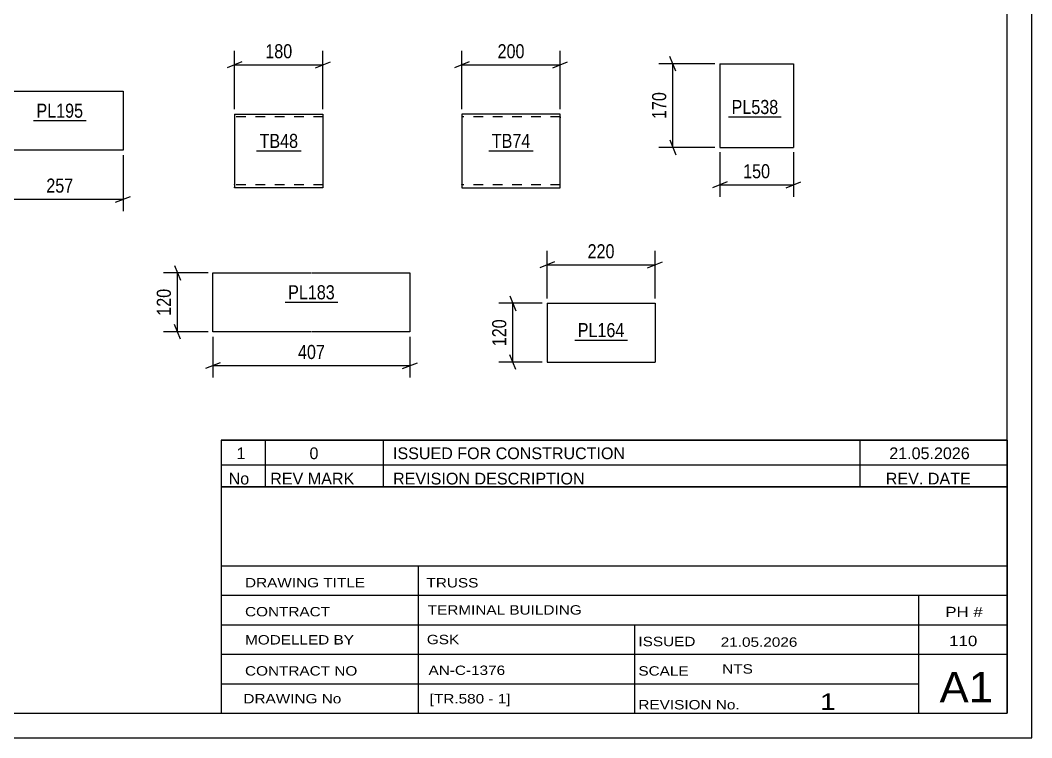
# Model space of a CAD drawing. Header units: millimetres. Extents: x 0 to 420, y 0 to 297.
# Drawn here: x 214.1 to 420, y 0 to 146 of the extents above; entities that cross this region are included whole.
import ezdxf

# ---------------------------------------------------------------- set-up
doc = ezdxf.new("R2010")
doc.units = ezdxf.units.MM
doc.linetypes.add('DXK_LINE_DOT2', pattern=[3.9198, 1.9599, -1.9599])
doc.styles.add('Arial Narrow', font='ARIALN.TTF', dxfattribs={"height": 0.2})

# ---------------------------------------------------------------- blocks, each defined once
blk = doc.blocks.new('Unknown-122572411-1115')
at = {"color": 5, "linetype": 'Continuous'}
for p, q in [((420, 0), (420, 297)), ((415, 5), (415, 292)), ((5, 5), (415, 5)), ((0, 0), (420, 0))]:
    blk.add_line(p, q, dxfattribs=at)
blk = doc.blocks.new('Part-122572411-1847 - 1833')
at = {"color": 2, "linetype": 'Continuous'}
for p, q in [((209.31, 119.59), (209.31, 131.59)), ((209.31, 131.59), (235.05, 131.59)), ((235.05, 131.59), (235.05, 119.59)), ((235.05, 119.59), (209.31, 119.59))]:
    blk.add_line(p, q, dxfattribs=at)
blk = doc.blocks.new('Part-122572411-1889 - 1874')
at = {"color": 2, "linetype": 'Continuous'}
for p, q in [((257.75, 126.94), (257.75, 112.03)), ((257.75, 126.94), (275.75, 126.94)), ((275.75, 126.94), (275.75, 111.94)), ((257.75, 111.94), (257.75, 112.03)), ((275.75, 111.94), (257.75, 111.94))]:
    blk.add_line(p, q, dxfattribs=at)
at = {"color": 7, "linetype": 'DXK_LINE_DOT2'}
for p, q in [((275.75, 126.34), (257.75, 126.34)), ((257.75, 112.54), (257.75, 112.59)), ((275.75, 112.54), (257.75, 112.54)), ((275.75, 112.54), (275.75, 112.59))]:
    blk.add_line(p, q, dxfattribs=at)
blk = doc.blocks.new('Part-122572411-2047 - 2033')
at = {"color": 2, "linetype": 'Continuous'}
for p, q in [((324.03, 126.94), (304.03, 126.94)), ((304.03, 126.94), (304.03, 112.03)), ((324.03, 113.14), (324.03, 126.94)), ((304.03, 112.03), (304.03, 111.94)), ((304.03, 111.94), (324.03, 111.94)), ((324.03, 111.94), (324.03, 113.14))]:
    blk.add_line(p, q, dxfattribs=at)
at = {"color": 7, "linetype": 'DXK_LINE_DOT2'}
for p, q in [((324.03, 126.34), (304.03, 126.34)), ((324.03, 126.34), (324.03, 126.3)), ((324.03, 126.3), (324.03, 126.34)), ((324.03, 126.2), (324.03, 126.3)), ((324.03, 126.3), (324.03, 126.2)), ((304.03, 112.54), (304.03, 112.59)), ((324.03, 112.54), (304.03, 112.54)), ((324.03, 112.59), (324.03, 112.91)), ((324.03, 112.54), (324.03, 112.59))]:
    blk.add_line(p, q, dxfattribs=at)
blk = doc.blocks.new('Part-122572411-3310 - 3296')
at = {"color": 2, "linetype": 'Continuous'}
for p, q in [((356.5, 137.16), (356.5, 120.16)), ((356.5, 137.16), (371.5, 137.16)), ((371.5, 137.16), (371.5, 120.16)), ((356.5, 120.16), (371.5, 120.16))]:
    blk.add_line(p, q, dxfattribs=at)
blk = doc.blocks.new('Part-122572411-7019 - 7018')
at = {"color": 2, "linetype": 'Continuous'}
for p, q in [((253.35, 82.63), (253.35, 94.63)), ((253.35, 94.63), (273.35, 94.63)), ((273.45, 94.63), (293.45, 94.63)), ((293.45, 94.63), (293.45, 82.63)), ((273.35, 82.63), (253.35, 82.63)), ((293.45, 82.63), (273.45, 82.63))]:
    blk.add_line(p, q, dxfattribs=at)
blk = doc.blocks.new('Part-122572411-7029 - 7028')
at = {"color": 2, "linetype": 'Continuous'}
for p, q in [((321.36, 88.42), (321.36, 76.42)), ((321.36, 88.42), (343.32, 88.42)), ((343.32, 88.42), (343.32, 76.42)), ((321.36, 76.42), (343.32, 76.42))]:
    blk.add_line(p, q, dxfattribs=at)
blk = doc.blocks.new('StraightDimension-122572411-1860 - 1833')
at = {"color": 7, "linetype": 'Continuous'}
for p, q in [((209.31, 118.59), (209.31, 107.19)), ((235.05, 118.59), (235.05, 107.19)), ((210.81, 110.19), (207.81, 108.99)), ((209.31, 109.59), (235.05, 109.59)), ((233.55, 108.99), (236.55, 110.19))]:
    blk.add_line(p, q, dxfattribs=at)
at = {"color": 0}
blk.add_wipeout([(225.52, 110.34), (225.52, 114.54), (218.84, 114.54), (218.84, 110.34)], dxfattribs=at)
at = {"color": 3, "style": 'Arial Narrow'}
blk.add_text('257', height=2.863, dxfattribs=at).set_placement((219.44, 110.94))
blk = doc.blocks.new('StraightDimension-122572411-1891 - 1874')
at = {"color": 7, "linetype": 'Continuous'}
for p, q in [((257.75, 127.94), (257.75, 139.79)), ((275.75, 127.94), (275.75, 139.79)), ((259.25, 137.54), (256.25, 136.34)), ((257.75, 136.94), (275.75, 136.94)), ((274.25, 136.34), (277.25, 137.54))]:
    blk.add_line(p, q, dxfattribs=at)
at = {"color": 0}
blk.add_wipeout([(270.1, 137.69), (270.1, 141.89), (263.41, 141.89), (263.41, 137.69)], dxfattribs=at)
at = {"color": 3, "style": 'Arial Narrow'}
blk.add_text('180', height=2.863, dxfattribs=at).set_placement((264.01, 138.29))
blk = doc.blocks.new('StraightDimension-122572411-2050 - 2033')
at = {"color": 7, "linetype": 'Continuous'}
for p, q in [((304.03, 127.94), (304.03, 139.79)), ((324.03, 127.94), (324.03, 139.79)), ((305.53, 137.54), (302.53, 136.34)), ((304.03, 136.94), (324.03, 136.94)), ((322.53, 136.34), (325.53, 137.54))]:
    blk.add_line(p, q, dxfattribs=at)
at = {"color": 0}
blk.add_wipeout([(317.37, 137.69), (317.37, 141.89), (310.68, 141.89), (310.68, 137.69)], dxfattribs=at)
at = {"color": 3, "style": 'Arial Narrow'}
blk.add_text('200', height=2.863, dxfattribs=at).set_placement((311.28, 138.29))
blk = doc.blocks.new('StraightDimension-122572411-3312 - 3296')
at = {"color": 7, "linetype": 'Continuous'}
for p, q in [((356.5, 119.16), (356.5, 110.12)), ((371.5, 119.16), (371.5, 110.12)), ((358, 113.12), (355, 111.92)), ((356.5, 112.52), (371.5, 112.52)), ((370, 111.92), (373, 113.12))]:
    blk.add_line(p, q, dxfattribs=at)
at = {"color": 0}
blk.add_wipeout([(367.34, 113.27), (367.34, 117.47), (360.66, 117.47), (360.66, 113.27)], dxfattribs=at)
at = {"color": 3, "style": 'Arial Narrow'}
blk.add_text('150', height=2.863, dxfattribs=at).set_placement((361.26, 113.87))
blk = doc.blocks.new('StraightDimension-122572411-3323 - 3296')
at = {"color": 7, "linetype": 'Continuous'}
for p, q in [((347.55, 135.66), (346.35, 138.66)), ((355.5, 137.16), (344.1, 137.16)), ((346.95, 120.16), (346.95, 137.16)), ((346.35, 121.66), (347.55, 118.66)), ((355.5, 120.16), (344.1, 120.16))]:
    blk.add_line(p, q, dxfattribs=at)
at = {"color": 0}
blk.add_wipeout([(346.2, 132), (342, 132), (342, 125.32), (346.2, 125.32)], dxfattribs=at)
at = {"color": 3, "style": 'Arial Narrow'}
blk.add_text('170', height=2.863, rotation=90.0002, dxfattribs=at).set_placement((345.6, 125.92))
blk = doc.blocks.new('StraightDimension-122572411-7163 - 7018')
at = {"color": 7, "linetype": 'Continuous'}
for p, q in [((253.35, 81.63), (253.35, 73.33)), ((293.45, 81.63), (293.45, 73.33)), ((254.85, 76.33), (251.85, 75.13)), ((291.95, 75.13), (294.95, 76.33)), ((253.35, 75.73), (293.45, 75.73))]:
    blk.add_line(p, q, dxfattribs=at)
at = {"color": 0}
blk.add_wipeout([(276.75, 76.48), (276.75, 80.68), (270.06, 80.68), (270.06, 76.48)], dxfattribs=at)
at = {"color": 3, "style": 'Arial Narrow'}
blk.add_text('407', height=2.863, dxfattribs=at).set_placement((270.66, 77.08))
blk = doc.blocks.new('StraightDimension-122572411-7159 - 7018')
at = {"color": 7, "linetype": 'Continuous'}
for p, q in [((245.54, 96.13), (246.74, 93.13)), ((252.35, 94.63), (243.29, 94.63)), ((246.14, 82.63), (246.14, 94.63)), ((252.35, 82.63), (243.29, 82.63)), ((246.74, 81.13), (245.54, 84.13))]:
    blk.add_line(p, q, dxfattribs=at)
at = {"color": 0}
blk.add_wipeout([(245.39, 91.97), (241.19, 91.97), (241.19, 85.29), (245.39, 85.29)], dxfattribs=at)
at = {"color": 3, "style": 'Arial Narrow'}
blk.add_text('120', height=2.863, rotation=90.0002, dxfattribs=at).set_placement((244.79, 85.89))
blk = doc.blocks.new('StraightDimension-122572411-7167 - 7028')
at = {"color": 7, "linetype": 'Continuous'}
for p, q in [((313.8, 89.92), (315, 86.92)), ((320.36, 88.42), (311.55, 88.42)), ((314.4, 76.42), (314.4, 88.42)), ((320.36, 76.42), (311.55, 76.42)), ((315, 74.92), (313.8, 77.92))]:
    blk.add_line(p, q, dxfattribs=at)
at = {"color": 0}
blk.add_wipeout([(313.65, 85.76), (309.45, 85.76), (309.45, 79.08), (313.65, 79.08)], dxfattribs=at)
at = {"color": 3, "style": 'Arial Narrow'}
blk.add_text('120', height=2.863, rotation=90.0002, dxfattribs=at).set_placement((313.05, 79.68))
blk = doc.blocks.new('StraightDimension-122572411-7171 - 7028')
at = {"color": 7, "linetype": 'Continuous'}
for p, q in [((321.36, 89.42), (321.36, 99.08)), ((343.32, 89.42), (343.32, 99.08)), ((322.86, 96.83), (319.86, 95.63)), ((341.82, 95.63), (344.82, 96.83)), ((321.36, 96.23), (343.32, 96.23))]:
    blk.add_line(p, q, dxfattribs=at)
at = {"color": 0}
blk.add_wipeout([(335.68, 96.98), (335.68, 101.18), (329, 101.18), (329, 96.98)], dxfattribs=at)
at = {"color": 3, "style": 'Arial Narrow'}
blk.add_text('220', height=2.863, dxfattribs=at).set_placement((329.6, 97.58))
blk = doc.blocks.new('Unknown-122572411-7649')
at = {"color": 7, "linetype": 'Continuous'}
for p, q in [((255, 51.05), (255, 5)), ((255, 51.05), (415, 51.05)), ((415, 51), (415, 5)), ((255, 35), (415, 35)), ((295.14, 35), (295.14, 5)), ((255, 29), (415, 29)), ((397, 5.05), (397, 29.05)), ((255, 23), (415, 23)), ((339.14, 23), (339.14, 5)), ((255, 17), (415, 17)), ((255, 11), (397, 11)), ((255, 5), (415, 5))]:
    blk.add_line(p, q, dxfattribs=at)
at = {"color": 7, "style": 'Arial Narrow'}
for s, height, width, p in [('DRAWING TITLE', 1.9089, 1.425378, (259.88, 30.61)), ('TRUSS', 1.909, 1.425378, (296.81, 30.59)), ('TERMINAL BUILDING', 1.9089, 1.425378, (297.06, 25.07)), ('CONTRACT', 1.909, 1.425378, (259.88, 24.71)), ('MODELLED BY', 1.9089, 1.425378, (259.88, 18.98)), ('GSK', 1.909, 1.425378, (296.88, 19.04)), ('ISSUED', 1.909, 1.425378, (339.94, 18.64)), ('21.05.2026', 1.909, 1.425378, (356.69, 18.52)), ('CONTRACT NO', 1.9089, 1.425378, (259.88, 12.66)), ('AN-C-1376', 1.909, 1.425378, (297.23, 12.78)), ('SCALE', 1.909, 1.425378, (339.94, 12.65)), ('A1', 6.204, 1.25, (401.24, 7.2)), ('DRAWING No', 1.909, 1.425378, (259.56, 7)), ('[TR.580 - 1]', 1.9089, 1.425378, (297.46, 6.99)), ('1', 3.34, 1.5, (376.91, 5.68)), ('REVISION No.', 1.9089, 1.425378, (339.94, 5.77))]:
    blk.add_text(s, height=height, dxfattribs=dict(at, width=width)).set_placement(p)
at = {"color": 7, "linetype": 'Continuous', "style": 'Arial Narrow'}
for s, height, width, p in [('PH #', 2.1, 1.42538, (402.4, 24.55)), ('110', 2.1, 1.42538, (403.19, 18.65)), ('NTS', 1.909, 1.425378, (357, 13.05))]:
    blk.add_text(s, height=height, dxfattribs=dict(at, width=width)).set_placement(p)
blk = doc.blocks.new('Unknown-122572411-7650')
at = {"color": 7, "linetype": 'Continuous'}
for p, q in [((255, 60.55), (415, 60.55)), ((415, 60.55), (255, 60.55)), ((255, 60.55), (255, 55.55)), ((264, 60.55), (264, 55.55)), ((288, 60.55), (288, 55.55)), ((385, 60.55), (385, 55.55)), ((415, 60.55), (415, 55.55)), ((255, 55.55), (415, 55.55)), ((255, 55.55), (255, 51.05)), ((255, 55.55), (415, 55.55)), ((264, 55.55), (264, 51.05)), ((288, 55.55), (288, 51.05)), ((385, 55.55), (385, 51.05)), ((415, 55.55), (415, 51.05)), ((415, 51.05), (255, 51.05))]:
    blk.add_line(p, q, dxfattribs=at)
at = {"color": 7, "linetype": 'Continuous', "style": 'Arial Narrow'}
for s, height, width, p in [('1', 2.39, 1.196471, (258.16, 56.7)), ('0', 2.39, 1.196471, (273, 56.7)), ('ISSUED FOR CONSTRUCTION', 2.3861, 1.196471, (290, 56.7)), ('21.05.2026', 2.386, 1.196471, (391, 56.7)), ('No', 2.386, 1.2, (256.54, 51.55)), ('REV MARK', 2.386, 1.2, (265, 51.55)), ('REVISION DESCRIPTION', 2.3861, 1.2, (290, 51.55)), ('REV. DATE', 2.386, 1.2, (390.28, 51.55))]:
    blk.add_text(s, height=height, dxfattribs=dict(at, width=width)).set_placement(p)
blk = doc.blocks.new('Mark-122572411-1845 - 1833')
at = {"color": 0}
blk.add_wipeout([(226.93, 126.19), (226.93, 129.19), (217.43, 129.19), (217.43, 126.19)], dxfattribs=at)
blk.add_wipeout([(226.93, 126.19), (226.93, 129.19), (217.43, 129.19), (217.43, 126.19)], dxfattribs=at)
at = {"color": 30, "linetype": 'Continuous'}
blk.add_line((216.83, 125.59), (227.53, 125.59), dxfattribs=at)
at = {"color": 3, "style": 'Arial Narrow'}
blk.add_text('PL195', height=2.863, dxfattribs=at).set_placement((217.43, 126.19))
blk = doc.blocks.new('Mark-122572411-1887 - 1874')
at = {"color": 0}
blk.add_wipeout([(270.68, 120.04), (270.68, 123.04), (262.83, 123.04), (262.83, 120.04)], dxfattribs=at)
blk.add_wipeout([(270.68, 120.04), (270.68, 123.04), (262.83, 123.04), (262.83, 120.04)], dxfattribs=at)
at = {"color": 30, "linetype": 'Continuous'}
blk.add_line((262.23, 119.44), (271.28, 119.44), dxfattribs=at)
at = {"color": 3, "style": 'Arial Narrow'}
blk.add_text('TB48', height=2.863, dxfattribs=at).set_placement((262.83, 120.04))
blk = doc.blocks.new('Mark-122572411-2045 - 2033')
at = {"color": 0}
blk.add_wipeout([(317.95, 120.04), (317.95, 123.04), (310.1, 123.04), (310.1, 120.04)], dxfattribs=at)
blk.add_wipeout([(317.95, 120.04), (317.95, 123.04), (310.1, 123.04), (310.1, 120.04)], dxfattribs=at)
at = {"color": 30, "linetype": 'Continuous'}
blk.add_line((309.5, 119.44), (318.55, 119.44), dxfattribs=at)
at = {"color": 3, "style": 'Arial Narrow'}
blk.add_text('TB74', height=2.863, dxfattribs=at).set_placement((310.1, 120.04))
blk = doc.blocks.new('Mark-122572411-3308 - 3296')
at = {"color": 0}
blk.add_wipeout([(368.42, 126.94), (368.42, 129.94), (358.91, 129.94), (358.91, 126.94)], dxfattribs=at)
blk.add_wipeout([(368.42, 126.94), (368.42, 129.94), (358.91, 129.94), (358.91, 126.94)], dxfattribs=at)
at = {"color": 30, "linetype": 'Continuous'}
blk.add_line((358.31, 126.34), (369.02, 126.34), dxfattribs=at)
at = {"color": 3, "style": 'Arial Narrow'}
blk.add_text('PL538', height=2.863, dxfattribs=at).set_placement((358.91, 126.94))
blk = doc.blocks.new('Mark-122572411-7232 - 7018')
at = {"color": 0}
blk.add_wipeout([(278.16, 89.23), (278.16, 92.23), (268.65, 92.23), (268.65, 89.23)], dxfattribs=at)
blk.add_wipeout([(278.16, 89.23), (278.16, 92.23), (268.65, 92.23), (268.65, 89.23)], dxfattribs=at)
at = {"color": 30, "linetype": 'Continuous'}
blk.add_line((268.05, 88.63), (278.76, 88.63), dxfattribs=at)
at = {"color": 3, "style": 'Arial Narrow'}
blk.add_text('PL183', height=2.863, dxfattribs=at).set_placement((268.65, 89.23))
blk = doc.blocks.new('Mark-122572411-7235 - 7028')
at = {"color": 0}
blk.add_wipeout([(337.09, 81.54), (337.09, 84.54), (327.59, 84.54), (327.59, 81.54)], dxfattribs=at)
blk.add_wipeout([(337.09, 81.54), (337.09, 84.54), (327.59, 84.54), (327.59, 81.54)], dxfattribs=at)
at = {"color": 30, "linetype": 'Continuous'}
blk.add_line((326.99, 80.94), (337.69, 80.94), dxfattribs=at)
at = {"color": 3, "style": 'Arial Narrow'}
blk.add_text('PL164', height=2.863, dxfattribs=at).set_placement((327.59, 81.54))

msp = doc.modelspace()

# ---------------------------------------------------------------- block references
for name in ['Unknown-122572411-1115', 'Part-122572411-3310 - 3296', 'Part-122572411-1847 - 1833', 'Part-122572411-1889 - 1874', 'Part-122572411-2047 - 2033', 'Part-122572411-7019 - 7018', 'Part-122572411-7029 - 7028', 'Unknown-122572411-7650', 'Unknown-122572411-7649']:
    msp.add_blockref(name, (0, 0))

# ---------------------------------------------------------------- next in the draw order: block references
for name in ['StraightDimension-122572411-1891 - 1874', 'StraightDimension-122572411-2050 - 2033', 'Mark-122572411-3308 - 3296', 'Mark-122572411-1845 - 1833', 'Mark-122572411-1887 - 1874', 'Mark-122572411-2045 - 2033', 'StraightDimension-122572411-1860 - 1833', 'StraightDimension-122572411-3312 - 3296', 'Mark-122572411-7232 - 7018', 'StraightDimension-122572411-7167 - 7028', 'Mark-122572411-7235 - 7028', 'StraightDimension-122572411-7163 - 7018']:
    msp.add_blockref(name, (0, 0))

# ---------------------------------------------------------------- next in the draw order: block references
for name in ['StraightDimension-122572411-3323 - 3296', 'StraightDimension-122572411-7171 - 7028', 'StraightDimension-122572411-7159 - 7018']:
    msp.add_blockref(name, (0, 0))

doc.saveas('drawing.dxf')
